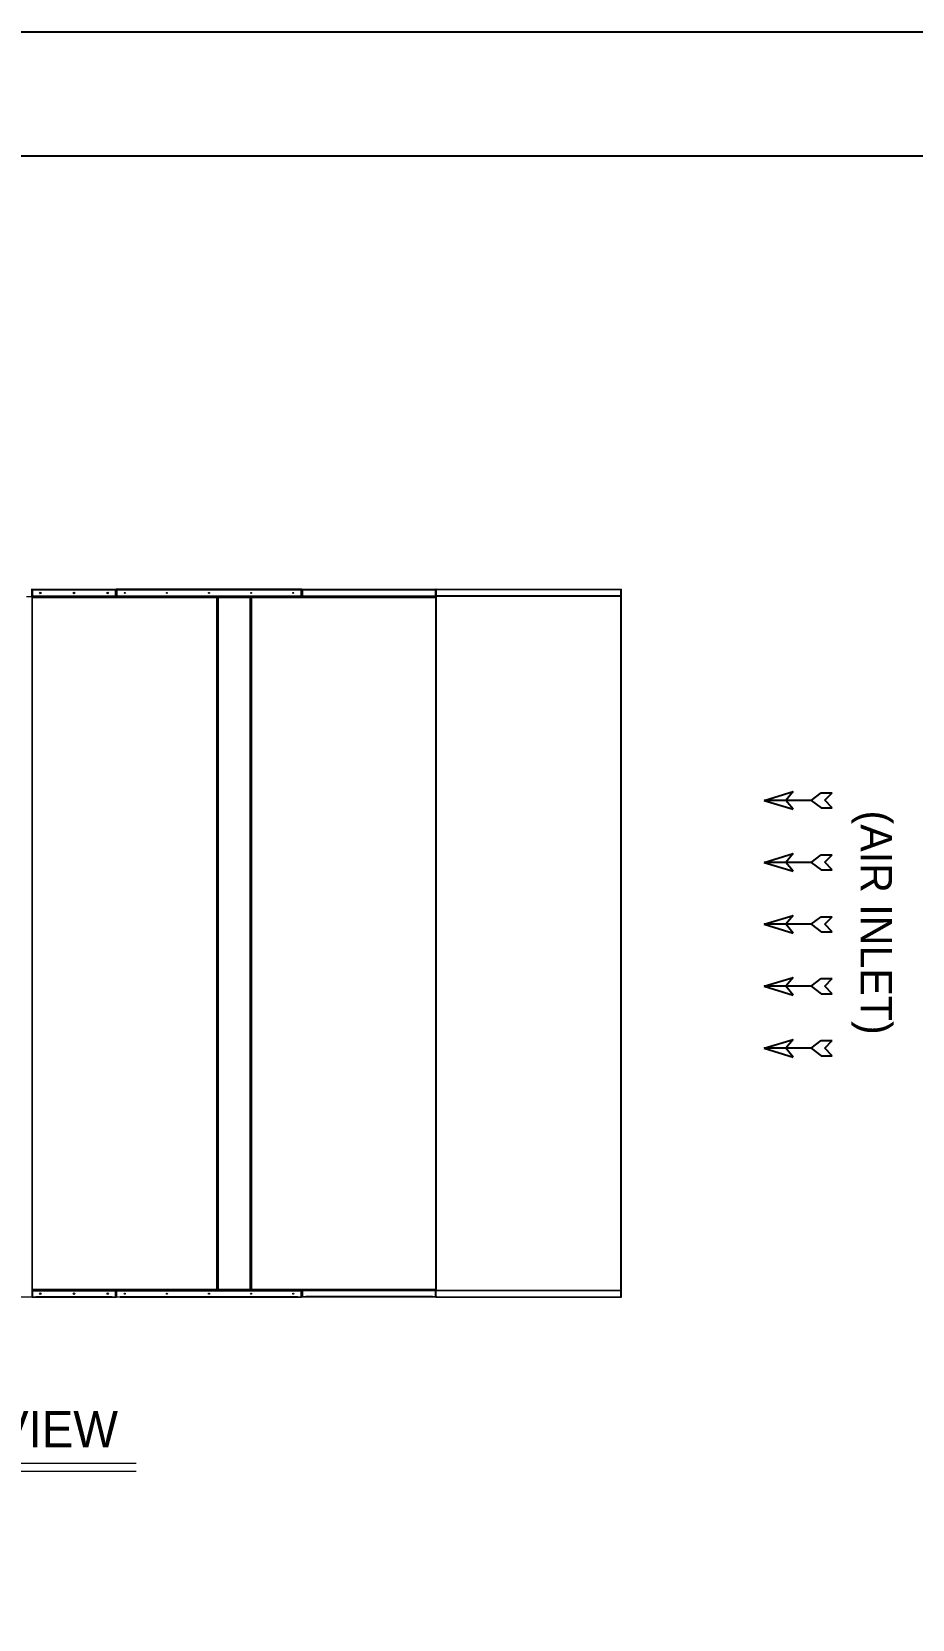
# Model space of a CAD drawing. Header units: millimetres. Extents: x -662849 to 32847, y -140377 to 24217.
# Drawn here: x 15745 to 20971, y 14802 to 24217 of the extents above; entities that cross this region are included whole.
import ezdxf
from ezdxf.enums import TextEntityAlignment as Align

# ---------------------------------------------------------------- set-up
doc = ezdxf.new("R2010")
doc.units = ezdxf.units.MM
for name, color, linetype in [('냉각탑_box', 1, 'Continuous'), ('냉각탑_dim', 1, 'Continuous'), ('냉각탑_form', 1, 'Continuous'), ('냉각탑_text', 3, 'Continuous')]:
    doc.layers.add(name, color=color, linetype=linetype)
doc.styles.add('돋움', font='Dotum.ttf')

# ---------------------------------------------------------------- blocks, each defined once
blk = doc.blocks.new('화살표 IN OUT')
at = {"layer": '냉각탑_dim'}
for p, q in [((-322.7, 43), (-383.9, 43)), ((-343.1, 0.5), (-383.9, 43)), ((-383.9, -43), (-343.1, 0.5)), ((-266.4, 0), (-322.7, 43)), ((-266.4, 0), (-322.7, -43)), ((-266.4, 0), (0, 0)), ((-163.5, 50), (-121.5, 0)), ((0, 0), (-163.5, 50)), ((-163.5, -50), (-121.5, 0)), ((0, 0), (-163.5, -50)), ((-322.7, -43), (-383.9, -43))]:
    blk.add_line(p, q, dxfattribs=at)
blk = doc.blocks.new('4')
at = {"lineweight": 20}
for p, q in [((15742.1, 20911.5), (18144.3, 20911.5)), ((18142.8, 20911.5), (18144.3, 16711.5)), ((18145.4, 20911.5), (19245.4, 20911.5)), ((18145.4, 20910.3), (18145.4, 20911.5)), ((18145.4, 20908.5), (19242.4, 20908.5)), ((19242.4, 16711.5), (19242.4, 20911.5)), ((19245.4, 16711.5), (19245.4, 20911.5)), ((19245.4, 20911.5), (19245.4, 20911.5)), ((18145.4, 20872.5), (19242.4, 20872.5)), ((18145.4, 20869.5), (19242.4, 20869.5)), ((18144.3, 16711.5), (12745.6, 16711.5)), ((18145.4, 16753.5), (19242.4, 16753.5)), ((18145.4, 16750.5), (19242.4, 16750.5)), ((18145.4, 16714.5), (19242.4, 16714.5)), ((18145.4, 16712.7), (18145.4, 16711.5)), ((18145.4, 16711.5), (19245.4, 16711.5))]:
    blk.add_line(p, q, dxfattribs=at)
at = {"color": 7, "lineweight": 20, "ltscale": 0.015833}
for p, q in [((15745.4, 20872.3), (15745.4, 20910.3)), ((15745.4, 16750.7), (15745.4, 16712.7))]:
    blk.add_line(p, q, dxfattribs=at)
at = {"color": 7, "lineweight": 20, "ltscale": 0.001083}
for p, q in [((15747.4, 20910.3), (15750, 20910.3)), ((18145.4, 20910.3), (18142.8, 20910.3)), ((18145.4, 16712.7), (12745.6, 16712.7))]:
    blk.add_line(p, q, dxfattribs=at)
at = {"color": 7, "lineweight": 20, "ltscale": 0.00172}
blk.add_line((15747.4, 20906.1), (15747.4, 20910.3), dxfattribs=at)
at = {"color": 7, "lineweight": 20, "ltscale": 0.014667}
for p, q in [((15747.4, 20906.1), (15747.4, 20870.9)), ((15749.4, 20870.9), (15749.4, 20906.1)), ((16243.4, 20870.9), (16243.4, 20906.1)), ((16245.4, 20906.1), (16245.4, 20870.9)), ((16247.4, 20906.1), (16247.4, 20870.9)), ((16249.4, 20870.9), (16249.4, 20906.1)), ((17345.4, 20870.9), (17345.4, 20906.1)), ((17347.4, 20906.1), (17347.4, 20870.9)), ((17349.4, 20906.1), (17349.4, 20870.9)), ((17351.4, 20870.9), (17351.4, 20906.1)), ((18143.4, 20870.9), (18143.4, 20906.1)), ((18145.4, 20906.1), (18145.4, 20870.9)), ((15747.4, 16714.9), (15747.4, 16750.1)), ((15749.4, 16750.1), (15749.4, 16714.9)), ((16243.4, 16750.1), (16243.4, 16714.9)), ((16245.4, 16714.9), (16245.4, 16750.1)), ((16247.4, 16714.9), (16247.4, 16750.1)), ((16249.4, 16750.1), (16249.4, 16714.9)), ((17345.4, 16750.1), (17345.4, 16714.9)), ((17347.4, 16714.9), (17347.4, 16750.1)), ((17349.4, 16716.9), (17349.4, 16752.1)), ((17351.4, 16752.1), (17351.4, 16716.9)), ((18143.4, 16752.1), (18143.4, 16716.9)), ((18145.4, 16716.9), (18145.4, 16752.1))]:
    blk.add_line(p, q, dxfattribs=at)
at = {"color": 7, "lineweight": 20, "ltscale": 0.000873136}
blk.add_line((15750, 20909.4), (15750, 20911.5), dxfattribs=at)
at = {"color": 7, "lineweight": 20, "ltscale": 0.015146}
blk.add_line((15750, 20907.2), (15750, 20870.9), dxfattribs=at)
at = {"color": 7, "lineweight": 20, "ltscale": 0.01525}
for p, q in [((15750.3, 20907.5), (15750.3, 20870.9)), ((16242.5, 20870.9), (16242.5, 20907.5)), ((16250.3, 20907.5), (16250.3, 20870.9)), ((17344.5, 20870.9), (17344.5, 20907.5)), ((17352.3, 20907.5), (17352.3, 20870.9)), ((18142.5, 20870.9), (18142.5, 20907.5)), ((15750.3, 16713.5), (15750.3, 16750.1)), ((16242.5, 16750.1), (16242.5, 16713.5)), ((16250.3, 16713.5), (16250.3, 16750.1)), ((17344.5, 16750.1), (17344.5, 16713.5)), ((17352.3, 16715.5), (17352.3, 16752.1)), ((18142.5, 16752.1), (18142.5, 16715.5))]:
    blk.add_line(p, q, dxfattribs=at)
at = {"color": 7, "lineweight": 20, "ltscale": 0.007958}
for p, q in [((15750.3, 20907.5), (15769.4, 20907.5)), ((16223.4, 20907.5), (16242.5, 20907.5)), ((16250.3, 20907.5), (16269.4, 20907.5)), ((17325.4, 20907.5), (17344.5, 20907.5)), ((17352.3, 20907.5), (17371.4, 20907.5)), ((18123.4, 20907.5), (18142.5, 20907.5)), ((15750.3, 16713.5), (15769.4, 16713.5)), ((16223.4, 16713.5), (16242.5, 16713.5)), ((16250.3, 16713.5), (16269.4, 16713.5)), ((17325.4, 16713.5), (17344.5, 16713.5)), ((17352.3, 16715.5), (17371.4, 16715.5)), ((18123.4, 16715.5), (18142.5, 16715.5))]:
    blk.add_line(p, q, dxfattribs=at)
at = {"color": 7, "lineweight": 20, "ltscale": 0.006917}
for p, q in [((15750.8, 20909.5), (15767.4, 20909.5)), ((15750.8, 20907.5), (15767.4, 20907.5)), ((16225.4, 20909.5), (16242, 20909.5)), ((16225.4, 20907.5), (16242, 20907.5)), ((16267.4, 20909.5), (16250.8, 20909.5)), ((16267.4, 20907.5), (16250.8, 20907.5)), ((17327.4, 20909.5), (17344, 20909.5)), ((17327.4, 20907.5), (17344, 20907.5)), ((17352.8, 20909.5), (17369.4, 20909.5)), ((17352.8, 20907.5), (17369.4, 20907.5)), ((18125.4, 20909.5), (18142, 20909.5)), ((18125.4, 20907.5), (18142, 20907.5)), ((15750.8, 16711.5), (15767.4, 16711.5)), ((16225.4, 16711.5), (16242, 16711.5)), ((16267.4, 16711.5), (16250.8, 16711.5)), ((17327.4, 16711.5), (17344, 16711.5)), ((17352.8, 16713.5), (17369.4, 16713.5)), ((18125.4, 16713.5), (18142, 16713.5))]:
    blk.add_line(p, q, dxfattribs=at)
at = {"color": 7, "lineweight": 20, "ltscale": 0.000833333}
for p, q in [((15767.4, 20909.5), (15767.4, 20907.5)), ((16223.4, 20909.5), (16223.4, 20907.5)), ((16223.4, 20909.5), (16223.4, 20907.5)), ((16225.4, 20909.5), (16225.4, 20907.5)), ((16267.4, 20909.5), (16267.4, 20907.5)), ((17325.4, 20909.5), (17325.4, 20907.5)), ((17325.4, 20909.5), (17325.4, 20907.5)), ((17327.4, 20909.5), (17327.4, 20907.5)), ((17369.4, 20909.5), (17369.4, 20907.5)), ((18123.4, 20909.5), (18123.4, 20907.5)), ((18123.4, 20909.5), (18123.4, 20907.5)), ((18125.4, 20909.5), (18125.4, 20907.5)), ((16061.3, 20867.5), (16061.3, 20865.5)), ((16117.3, 20865.5), (16117.3, 20867.5)), ((16711.2, 20867.5), (16711.2, 20865.5)), ((16714.5, 20865.5), (16714.5, 20867.5)), ((17042.8, 20865.8), (17042.8, 20863.8)), ((18087.7, 20867.5), (18087.7, 20865.5)), ((16847.4, 20621.5), (16849.4, 20621.5)), ((17043.4, 20621.5), (17045.4, 20621.5)), ((16847.4, 20594.9), (16849.4, 20594.9)), ((16847.4, 20593.5), (16849.4, 20593.5)), ((16849.4, 20593.5), (16847.4, 20593.5)), ((16849.4, 20591.5), (16847.4, 20591.5)), ((16849.4, 20590.1), (16847.4, 20590.1)), ((17043.4, 20594.9), (17045.4, 20594.9)), ((17045.4, 20593.5), (17043.4, 20593.5)), ((17045.4, 20591.5), (17043.4, 20591.5)), ((17045.4, 20590.4), (17043.4, 20590.4)), ((17045.4, 20587.6), (17043.4, 20587.6)), ((17043.4, 20585.6), (17045.4, 20585.6)), ((17043.4, 20584), (17045.4, 20584)), ((17045.4, 20582.8), (17043.4, 20582.8)), ((16847.4, 19826.9), (16849.4, 19826.9)), ((16849.4, 19825.5), (16847.4, 19825.5)), ((16849.4, 19823.5), (16847.4, 19823.5)), ((16847.4, 19821.5), (16849.4, 19821.5)), ((16847.4, 19819.5), (16849.4, 19819.5)), ((16849.4, 19818.1), (16847.4, 19818.1)), ((16849.4, 19791.5), (16847.4, 19791.5)), ((17043.4, 19838.8), (17045.4, 19838.8)), ((17043.4, 19821.5), (17045.4, 19821.5)), ((17043.4, 19819.5), (17045.4, 19819.5)), ((17045.4, 19818.1), (17043.4, 19818.1)), ((17045.4, 19791.5), (17043.4, 19791.5)), ((16847.4, 19608.5), (16849.4, 19608.5)), ((17043.4, 19608.5), (17045.4, 19608.5)), ((16849.4, 19571.9), (16847.4, 19571.9)), ((16849.4, 19570.5), (16847.4, 19570.5)), ((16849.4, 19527.5), (16847.4, 19527.5)), ((16849.4, 19525.9), (16847.4, 19525.9)), ((16849.4, 19523.9), (16847.4, 19523.9)), ((16849.4, 19520.5), (16847.4, 19520.5)), ((16847.4, 19519.1), (16849.4, 19519.1)), ((17045.4, 19571.9), (17043.4, 19571.9)), ((17045.4, 19570.5), (17043.4, 19570.5)), ((17045.4, 19567.5), (17043.4, 19567.5)), ((17045.4, 19565.5), (17043.4, 19565.5)), ((17045.4, 19564.6), (17043.4, 19564.6)), ((17043.4, 19530.4), (17045.4, 19530.4)), ((17045.4, 19529.5), (17043.4, 19529.5)), ((17045.4, 19527.5), (17043.4, 19527.5)), ((17045.4, 19527.5), (17043.4, 19527.5)), ((17045.4, 19525.9), (17043.4, 19525.9)), ((17045.4, 19523.9), (17043.4, 19523.9)), ((17045.4, 19520.5), (17043.4, 19520.5)), ((17043.4, 19519.1), (17045.4, 19519.1)), ((16849.4, 19482.5), (16847.4, 19482.5)), ((17045.4, 19482.5), (17043.4, 19482.5)), ((16847.4, 19149.5), (16849.4, 19149.5)), ((16847.4, 19122.9), (16849.4, 19122.9)), ((16847.4, 19121.5), (16849.4, 19121.5)), ((16849.4, 19121.5), (16847.4, 19121.5)), ((16849.4, 19119.5), (16847.4, 19119.5)), ((16849.4, 19118.1), (16847.4, 19118.1)), ((17043.4, 19149.5), (17045.4, 19149.5)), ((17043.4, 19122.9), (17045.4, 19122.9)), ((17045.4, 19121.5), (17043.4, 19121.5)), ((17045.4, 19119.6), (17043.4, 19119.6)), ((17045.4, 19119.5), (17043.4, 19119.5)), ((17043.4, 19117.6), (17045.4, 19117.6)), ((17043.4, 19116), (17045.4, 19116)), ((17045.4, 19114.8), (17043.4, 19114.8)), ((16847.4, 18504.9), (16849.4, 18504.9)), ((16849.4, 18503.5), (16847.4, 18503.5)), ((16849.4, 18501.5), (16847.4, 18501.5)), ((16847.4, 18499.5), (16849.4, 18499.5)), ((16847.4, 18497.5), (16849.4, 18497.5)), ((16849.4, 18496.1), (16847.4, 18496.1)), ((16849.4, 18469.5), (16847.4, 18469.5)), ((17043.4, 18520.8), (17045.4, 18520.8)), ((17045.4, 18500.8), (17043.4, 18500.8)), ((17043.4, 18499.5), (17045.4, 18499.5)), ((17043.4, 18497.5), (17045.4, 18497.5)), ((17045.4, 18496.1), (17043.4, 18496.1)), ((17045.4, 18469.5), (17043.4, 18469.5)), ((16847.4, 18136.5), (16849.4, 18136.5)), ((16849.4, 18099.9), (16847.4, 18099.9)), ((16849.4, 18098.5), (16847.4, 18098.5)), ((17043.4, 18136.5), (17045.4, 18136.5)), ((17045.4, 18099.9), (17043.4, 18099.9)), ((17045.4, 18098.5), (17043.4, 18098.5)), ((17045.4, 18095.5), (17043.4, 18095.5)), ((17045.4, 18093.5), (17043.4, 18093.5)), ((17045.4, 18092.6), (17043.4, 18092.6)), ((16849.4, 18055.5), (16847.4, 18055.5)), ((16849.4, 18053.9), (16847.4, 18053.9)), ((16849.4, 18051.9), (16847.4, 18051.9)), ((16849.4, 18048.5), (16847.4, 18048.5)), ((16847.4, 18047.1), (16849.4, 18047.1)), ((16849.4, 18010.5), (16847.4, 18010.5)), ((17043.4, 18058.4), (17045.4, 18058.4)), ((17045.4, 18057.5), (17043.4, 18057.5)), ((17045.4, 18055.5), (17043.4, 18055.5)), ((17045.4, 18055.5), (17043.4, 18055.5)), ((17045.4, 18053.9), (17043.4, 18053.9)), ((17045.4, 18051.9), (17043.4, 18051.9)), ((17045.4, 18048.5), (17043.4, 18048.5)), ((17043.4, 18047.1), (17045.4, 18047.1)), ((17045.4, 18010.5), (17043.4, 18010.5)), ((16847.4, 17827.5), (16849.4, 17827.5)), ((16847.4, 17800.9), (16849.4, 17800.9)), ((16847.4, 17799.5), (16849.4, 17799.5)), ((16849.4, 17799.5), (16847.4, 17799.5)), ((16849.4, 17797.5), (16847.4, 17797.5)), ((16849.4, 17796.1), (16847.4, 17796.1)), ((17043.4, 17827.5), (17045.4, 17827.5)), ((17043.4, 17800.9), (17045.4, 17800.9)), ((17045.4, 17800.6), (17043.4, 17800.6)), ((17045.4, 17799.5), (17043.4, 17799.5)), ((17045.4, 17797.5), (17043.4, 17797.5)), ((17043.4, 17797), (17045.4, 17797)), ((17045.4, 17795.8), (17043.4, 17795.8)), ((17043.4, 17051.8), (17045.4, 17051.8)), ((16847.4, 17032.9), (16849.4, 17032.9)), ((16849.4, 17031.5), (16847.4, 17031.5)), ((16849.4, 17029.5), (16847.4, 17029.5)), ((16847.4, 17027.5), (16849.4, 17027.5)), ((16847.4, 17025.5), (16849.4, 17025.5)), ((16849.4, 17024.1), (16847.4, 17024.1)), ((16849.4, 16997.5), (16847.4, 16997.5)), ((17045.4, 17031.8), (17043.4, 17031.8)), ((17043.4, 17027.5), (17045.4, 17027.5)), ((17043.4, 17025.5), (17045.4, 17025.5)), ((17045.4, 17024.1), (17043.4, 17024.1)), ((17045.4, 16997.5), (17043.4, 16997.5)), ((15767.4, 16711.5), (15767.4, 16713.5)), ((16223.4, 16711.5), (16223.4, 16713.5)), ((16223.4, 16711.5), (16223.4, 16713.5)), ((16225.4, 16711.5), (16225.4, 16713.5)), ((16267.4, 16711.5), (16267.4, 16713.5)), ((16849.4, 16758.9), (16847.4, 16758.9)), ((16849.4, 16755.5), (16847.4, 16755.5)), ((17043.4, 16758.5), (17045.4, 16758.5)), ((17325.4, 16711.5), (17325.4, 16713.5)), ((17325.4, 16711.5), (17325.4, 16713.5)), ((17327.4, 16711.5), (17327.4, 16713.5)), ((17369.4, 16713.5), (17369.4, 16715.5)), ((18123.4, 16713.5), (18123.4, 16715.5)), ((18123.4, 16713.5), (18123.4, 16715.5)), ((18125.4, 16713.5), (18125.4, 16715.5))]:
    blk.add_line(p, q, dxfattribs=at)
at = {"color": 7, "lineweight": 20, "ltscale": 0.000834351}
blk.add_line((15767.4, 20908.3), (15769.4, 20908.3), dxfattribs=at)
at = {"color": 7, "lineweight": 20, "ltscale": 0.000834357}
blk.add_line((15767.4, 20907.5), (15769.4, 20907.5), dxfattribs=at)
at = {"color": 7, "lineweight": 20, "ltscale": 0.189167}
for p, q in [((15769.4, 20909.5), (16223.4, 20909.5)), ((15769.4, 20909.5), (16223.4, 20909.5)), ((15769.4, 20906.1), (16223.4, 20906.1)), ((15769.4, 16714.9), (16223.4, 16714.9)), ((15769.4, 16711.5), (16223.4, 16711.5))]:
    blk.add_line(p, q, dxfattribs=at)
at = {"color": 7, "lineweight": 20, "ltscale": 0.001417}
for p, q in [((15769.4, 20909.5), (15769.4, 20906.1)), ((16269.4, 20909.5), (16269.4, 20906.1)), ((17371.4, 20909.5), (17371.4, 20906.1)), ((15769.4, 16711.5), (15769.4, 16714.9)), ((16269.4, 16711.5), (16269.4, 16714.9)), ((17371.4, 16713.5), (17371.4, 16716.9))]:
    blk.add_line(p, q, dxfattribs=at)
at = {"color": 7, "lineweight": 20, "ltscale": 0.000583333}
for p, q in [((15769.4, 20907.5), (15769.4, 20906.1)), ((16223.4, 20906.1), (16223.4, 20907.5)), ((16269.4, 20907.5), (16269.4, 20906.1)), ((17325.4, 20906.1), (17325.4, 20907.5)), ((17371.4, 20907.5), (17371.4, 20906.1)), ((18123.4, 20906.1), (18123.4, 20907.5)), ((15769.4, 16713.5), (15769.4, 16714.9)), ((16223.4, 16714.9), (16223.4, 16713.5)), ((16269.4, 16713.5), (16269.4, 16714.9)), ((17325.4, 16714.9), (17325.4, 16713.5)), ((17371.4, 16715.5), (17371.4, 16716.9)), ((18123.4, 16716.9), (18123.4, 16715.5))]:
    blk.add_line(p, q, dxfattribs=at)
at = {"color": 7, "lineweight": 20, "ltscale": 0.000832315}
blk.add_line((16223.4, 20908.3), (16225.4, 20908.3), dxfattribs=at)
at = {"color": 7, "lineweight": 20, "ltscale": 0.00083231}
blk.add_line((16223.4, 20907.5), (16225.4, 20907.5), dxfattribs=at)
at = {"color": 7, "lineweight": 20, "ltscale": 0.015212}
for p, q in [((16242.5, 20907.4), (16242.5, 20870.9)), ((17344.5, 20907.4), (17344.5, 20870.9)), ((18142.5, 20907.4), (18142.5, 20870.9)), ((16242.5, 16713.6), (16242.5, 16750.1)), ((17344.5, 16713.6), (17344.5, 16750.1)), ((18142.5, 16715.6), (18142.5, 16752.1))]:
    blk.add_line(p, q, dxfattribs=at)
at = {"color": 7, "lineweight": 20, "ltscale": 0.001506}
blk.add_line((16244.6, 20908.3), (16248.2, 20908.3), dxfattribs=at)
at = {"color": 7, "lineweight": 20, "ltscale": 0.459167}
blk.add_line((17348.4, 20911.5), (16246.4, 20911.5), dxfattribs=at)
at = {"color": 7, "lineweight": 20, "ltscale": 0.000374999}
for p, q in [((16250.3, 20904.1), (16249.4, 20904.1)), ((16250.3, 16716.9), (16249.4, 16716.9))]:
    blk.add_line(p, q, dxfattribs=at)
at = {"color": 7, "lineweight": 20, "ltscale": 0.000833847}
blk.add_line((16267.4, 20908.3), (16269.4, 20908.3), dxfattribs=at)
at = {"color": 7, "lineweight": 20, "ltscale": 0.000833853}
blk.add_line((16267.4, 20907.5), (16269.4, 20907.5), dxfattribs=at)
at = {"color": 7, "lineweight": 20, "ltscale": 0.037104}
blk.add_line((16358.4, 20909.5), (16269.4, 20909.5), dxfattribs=at)
at = {"color": 7, "lineweight": 20, "ltscale": 0.44}
for p, q in [((16269.4, 20909.5), (17325.4, 20909.5)), ((16269.4, 20906.1), (17325.4, 20906.1)), ((16269.4, 16714.9), (17325.4, 16714.9)), ((16269.4, 16711.5), (17325.4, 16711.5))]:
    blk.add_line(p, q, dxfattribs=at)
at = {"color": 7, "lineweight": 20, "ltscale": 0.004146}
blk.add_line((16358.4, 20909.5), (16368.4, 20909.5), dxfattribs=at)
at = {"color": 7, "lineweight": 20, "ltscale": 0.004167}
blk.add_line((16368.4, 20909.5), (16378.4, 20909.5), dxfattribs=at)
at = {"color": 7, "lineweight": 20, "ltscale": 0.394604}
blk.add_line((17325.4, 20909.5), (16378.3, 20909.5), dxfattribs=at)
at = {"color": 7, "lineweight": 20, "ltscale": 0.000832819}
blk.add_line((17325.4, 20908.3), (17327.4, 20908.3), dxfattribs=at)
at = {"color": 7, "lineweight": 20, "ltscale": 0.000832814}
blk.add_line((17325.4, 20907.5), (17327.4, 20907.5), dxfattribs=at)
at = {"color": 7, "lineweight": 20, "ltscale": 0.000375001}
for p, q in [((17345.4, 20904.1), (17344.5, 20904.1)), ((17345.4, 16716.9), (17344.5, 16716.9))]:
    blk.add_line(p, q, dxfattribs=at)
at = {"color": 7, "lineweight": 20, "ltscale": 0.001508}
blk.add_line((17346.6, 20908.3), (17350.2, 20908.3), dxfattribs=at)
at = {"color": 7, "lineweight": 20, "ltscale": 0.000833959}
blk.add_line((17369.4, 20908.3), (17371.4, 20908.3), dxfattribs=at)
at = {"color": 7, "lineweight": 20, "ltscale": 0.000833964}
blk.add_line((17369.4, 20907.5), (17371.4, 20907.5), dxfattribs=at)
at = {"color": 7, "lineweight": 20, "ltscale": 0.313333}
for p, q in [((17371.4, 20909.5), (18123.4, 20909.5)), ((17371.4, 20906.1), (18123.4, 20906.1)), ((17371.4, 16716.9), (18123.4, 16716.9)), ((17371.4, 16713.5), (18123.4, 16713.5))]:
    blk.add_line(p, q, dxfattribs=at)
at = {"color": 7, "lineweight": 20, "ltscale": 0.000832693}
blk.add_line((18123.4, 20908.3), (18125.4, 20908.3), dxfattribs=at)
at = {"color": 7, "lineweight": 20, "ltscale": 0.000832687}
blk.add_line((18123.4, 20907.5), (18125.4, 20907.5), dxfattribs=at)
at = {"color": 7, "lineweight": 20, "ltscale": 0.000872667}
blk.add_line((18142.8, 20909.4), (18142.8, 20911.5), dxfattribs=at)
at = {"color": 7, "lineweight": 20, "ltscale": 0.015148}
blk.add_line((18142.8, 20907.2), (18142.8, 20870.9), dxfattribs=at)
at = {"color": 7, "lineweight": 20, "ltscale": 0.001669}
blk.add_line((18145.4, 20910.3), (18145.4, 20906.3), dxfattribs=at)
at = {"color": 7, "lineweight": 20, "ltscale": 0.015372}
blk.add_line((15713.8, 20867.5), (15750.7, 20867.5), dxfattribs=at)
at = {"color": 7, "lineweight": 20, "ltscale": 0.001387}
blk.add_line((15747.4, 20867.5), (15747.4, 20870.8), dxfattribs=at)
at = {"color": 7, "lineweight": 20, "ltscale": 0.000562932}
for p, q in [((15748.7, 20863.8), (15747.4, 20863.8)), ((16846, 20863.8), (16847.4, 20863.8)), ((16850.7, 20863.8), (16849.4, 20863.8)), ((17041.5, 20865.8), (17042.8, 20865.8)), ((17042, 20863.8), (17043.4, 20863.8)), ((17046.7, 20863.8), (17045.4, 20863.8)), ((18144, 20863.8), (18145.4, 20863.8)), ((15748.7, 16755.2), (15747.4, 16755.2)), ((16846, 16755.2), (16847.4, 16755.2)), ((16850.7, 16755.2), (16849.4, 16755.2)), ((17042, 16755.2), (17043.4, 16755.2)), ((17046.7, 16755.2), (17045.4, 16755.2)), ((18144, 16755.2), (18145.4, 16755.2))]:
    blk.add_line(p, q, dxfattribs=at)
at = {"color": 7, "lineweight": 20}
for p, q in [((15747.4, 16755.2), (15747.4, 20863.8)), ((15750.8, 16756.9), (15750.8, 20862.1)), ((16844, 16756.9), (16844, 20862.1)), ((16847.4, 16755.2), (16847.4, 20863.8)), ((16849.4, 20863.8), (16849.4, 16755.2)), ((16852.8, 20862.1), (16852.8, 16756.9)), ((17040, 20862.1), (17040, 16756.9)), ((17043.4, 20863.8), (17043.4, 16755.2)), ((17045.4, 20863.8), (17045.4, 16755.2)), ((17048.8, 20862.1), (17048.8, 16756.9)), ((18142, 20862.1), (18142, 16756.9)), ((18145.4, 20863.8), (18145.4, 16755.2))]:
    blk.add_line(p, q, dxfattribs=at)
at = {"color": 7, "lineweight": 20, "ltscale": 0.000448698}
for p, q in [((15748.7, 20868.2), (15749.4, 20869)), ((16244, 20868.2), (16243.4, 20869)), ((16248.7, 20868.2), (16249.4, 20869)), ((17346, 20868.2), (17345.4, 20869)), ((17350.7, 20868.2), (17351.4, 20869)), ((18144, 20868.2), (18143.4, 20869)), ((15748.7, 16752.8), (15749.4, 16751.9)), ((16244, 16752.8), (16243.4, 16751.9)), ((16248.7, 16752.8), (16249.4, 16751.9)), ((17346, 16752.8), (17345.4, 16751.9))]:
    blk.add_line(p, q, dxfattribs=at)
at = {"color": 7, "lineweight": 20, "ltscale": 0.000502197}
for p, q in [((15748.7, 20863.8), (15749.9, 20863.8)), ((16846, 20863.8), (16844.8, 20863.8)), ((16850.7, 20863.8), (16851.9, 20863.8)), ((17041.5, 20865.8), (17040.2, 20865.8)), ((17042, 20863.8), (17040.8, 20863.8)), ((17046.7, 20863.8), (17047.9, 20863.8)), ((18144, 20863.8), (18142.8, 20863.8)), ((15748.7, 16755.2), (15749.9, 16755.2)), ((16846, 16755.2), (16844.8, 16755.2)), ((16850.7, 16755.2), (16851.9, 16755.2)), ((17042, 16755.2), (17040.8, 16755.2))]:
    blk.add_line(p, q, dxfattribs=at)
at = {"color": 7, "lineweight": 20, "ltscale": 0.000375}
for p, q in [((15750.3, 20870.9), (15749.4, 20870.9)), ((15750.3, 20870.9), (15749.4, 20870.9)), ((15750.3, 20865.5), (15749.4, 20865.5)), ((16242.5, 20870.9), (16243.4, 20870.9)), ((16242.5, 20870.9), (16243.4, 20870.9)), ((16250.3, 20870.9), (16249.4, 20870.9)), ((16250.3, 20870.9), (16249.4, 20870.9)), ((16844.5, 20865.5), (16845.4, 20865.5)), ((16852.3, 20865.5), (16851.4, 20865.5)), ((17040.5, 20865.5), (17041.4, 20865.5)), ((17048.3, 20865.5), (17047.4, 20865.5)), ((17344.5, 20870.9), (17345.4, 20870.9)), ((17344.5, 20870.9), (17345.4, 20870.9)), ((17352.3, 20870.9), (17351.4, 20870.9)), ((17352.3, 20870.9), (17351.4, 20870.9)), ((18142.5, 20870.9), (18143.4, 20870.9)), ((18142.5, 20870.9), (18143.4, 20870.9)), ((18142.5, 20865.5), (18143.4, 20865.5)), ((16848.7, 19564.6), (16848.7, 19565.5)), ((16848.7, 19530.4), (16848.7, 19529.5)), ((16848.7, 18092.6), (16848.7, 18093.5)), ((16848.7, 18058.4), (16848.7, 18057.5)), ((15750.3, 16753.5), (15749.4, 16753.5)), ((15750.3, 16750.1), (15749.4, 16750.1)), ((16242.5, 16750.1), (16243.4, 16750.1)), ((16250.3, 16750.1), (16249.4, 16750.1)), ((16844.5, 16753.5), (16845.4, 16753.5)), ((16852.3, 16753.5), (16851.4, 16753.5)), ((17040.5, 16753.5), (17041.4, 16753.5)), ((17048.3, 16753.5), (17047.4, 16753.5)), ((17344.5, 16750.1), (17345.4, 16750.1)), ((17352.3, 16752.1), (17351.4, 16752.1)), ((18142.5, 16752.1), (18143.4, 16752.1))]:
    blk.add_line(p, q, dxfattribs=at)
at = {"color": 7, "lineweight": 20, "ltscale": 0.001002}
for p, q in [((15749.4, 20868.5), (15749.4, 20870.9)), ((16243.4, 20868.5), (16243.4, 20870.9)), ((16249.4, 20868.5), (16249.4, 20870.9)), ((17345.4, 20868.5), (17345.4, 20870.9)), ((17351.4, 20868.5), (17351.4, 20870.9)), ((18143.4, 20868.5), (18143.4, 20870.9)), ((15749.4, 16752.5), (15749.4, 16750.1)), ((16243.4, 16752.5), (16243.4, 16750.1)), ((16249.4, 16752.5), (16249.4, 16750.1)), ((17345.4, 16752.5), (17345.4, 16750.1)), ((17351.4, 16754.5), (17351.4, 16752.1)), ((18143.4, 16754.5), (18143.4, 16752.1))]:
    blk.add_line(p, q, dxfattribs=at)
at = {"color": 7, "lineweight": 20, "ltscale": 0.000414929}
for p, q in [((15749.4, 20864.5), (15749.4, 20865.5)), ((16845.4, 20864.5), (16845.4, 20865.5)), ((16851.4, 20864.5), (16851.4, 20865.5)), ((17040.8, 20866.5), (17040.8, 20867.5)), ((17041.4, 20864.5), (17041.4, 20865.5)), ((17047.4, 20864.5), (17047.4, 20865.5)), ((18143.4, 20864.5), (18143.4, 20865.5)), ((15749.4, 16754.5), (15749.4, 16753.5)), ((16845.4, 16754.5), (16845.4, 16753.5)), ((16851.4, 16754.5), (16851.4, 16753.5)), ((17041.4, 16754.5), (17041.4, 16753.5)), ((17047.4, 16754.5), (17047.4, 16753.5))]:
    blk.add_line(p, q, dxfattribs=at)
at = {"color": 7, "lineweight": 20, "ltscale": 0.000293404}
for p, q in [((15749.4, 20864.5), (15749.4, 20863.8)), ((16845.4, 20864.5), (16845.4, 20863.8)), ((16851.4, 20864.5), (16851.4, 20863.8)), ((17040.8, 20866.5), (17040.8, 20865.8)), ((17041.4, 20864.5), (17041.4, 20863.8)), ((17047.4, 20864.5), (17047.4, 20863.8)), ((18143.4, 20864.5), (18143.4, 20863.8)), ((15749.4, 16754.5), (15749.4, 16755.2)), ((16845.4, 16754.5), (16845.4, 16755.2)), ((16851.4, 16754.5), (16851.4, 16755.2)), ((17041.4, 16754.5), (17041.4, 16755.2)), ((17047.4, 16754.5), (17047.4, 16755.2)), ((18143.4, 16754.5), (18143.4, 16755.2))]:
    blk.add_line(p, q, dxfattribs=at)
at = {"color": 7, "lineweight": 20, "ltscale": 4.00539e-05}
blk.add_line((15750, 20867.6), (15750, 20867.5), dxfattribs=at)
at = {"color": 7, "lineweight": 20, "ltscale": 0.205083}
for p, q in [((15750.3, 20870.9), (16242.5, 20870.9)), ((15750.3, 16750.1), (16242.5, 16750.1))]:
    blk.add_line(p, q, dxfattribs=at)
at = {"color": 7, "lineweight": 20, "ltscale": 0.455917}
for p, q in [((15750.3, 20865.5), (16844.5, 20865.5)), ((16250.3, 20870.9), (17344.5, 20870.9)), ((17048.3, 20865.5), (18142.5, 20865.5)), ((16844.5, 16753.5), (15750.3, 16753.5)), ((16250.3, 16750.1), (17344.5, 16750.1))]:
    blk.add_line(p, q, dxfattribs=at)
at = {"color": 7, "lineweight": 20, "ltscale": 0.204667}
for p, q in [((15750.8, 20867.5), (16242, 20867.5)), ((15750.8, 16753.5), (16242, 16753.5))]:
    blk.add_line(p, q, dxfattribs=at)
at = {"color": 7, "lineweight": 20, "ltscale": 0.4555}
for p, q in [((15750.8, 20862.1), (16844, 20862.1)), ((16250.8, 20867.5), (17344, 20867.5)), ((17048.8, 20862.1), (18142, 20862.1)), ((16844, 16756.9), (15750.8, 16756.9)), ((16250.8, 16753.5), (17344, 16753.5)), ((18142, 16756.9), (17048.8, 16756.9))]:
    blk.add_line(p, q, dxfattribs=at)
at = {"color": 7, "lineweight": 20, "ltscale": 0.000199275}
blk.add_line((16161.2, 20865.8), (16160.8, 20865.5), dxfattribs=at)
at = {"color": 7, "lineweight": 20, "ltscale": 0.000369598}
blk.add_line((16161, 20866.5), (16161.5, 20865.8), dxfattribs=at)
at = {"color": 7, "lineweight": 20, "ltscale": 0.001228}
blk.add_line((16161.2, 20865.8), (16164.1, 20865.8), dxfattribs=at)
at = {"color": 7, "lineweight": 20, "ltscale": 0.000708333}
blk.add_line((16162.8, 20867.5), (16162.8, 20865.8), dxfattribs=at)
at = {"color": 7, "lineweight": 20, "ltscale": 0.000125566}
blk.add_line((16164.1, 20865.8), (16164.1, 20865.5), dxfattribs=at)
at = {"color": 7, "lineweight": 20, "ltscale": 1.86596e-06}
blk.add_line((16164.7, 20865.8), (16164.6, 20865.8), dxfattribs=at)
at = {"color": 7, "lineweight": 20, "ltscale": 0.00022498}
blk.add_line((16164.7, 20865.8), (16165.2, 20865.8), dxfattribs=at)
at = {"color": 7, "lineweight": 20, "ltscale": 0.003628}
blk.add_line((16242, 20867.5), (16250.7, 20867.5), dxfattribs=at)
at = {"color": 7, "lineweight": 20, "ltscale": 0.000375519}
blk.add_line((16250.3, 20870.9), (16249.4, 20870.9), dxfattribs=at)
at = {"color": 7, "lineweight": 20, "ltscale": 0.0025}
blk.add_line((16845.4, 20864.1), (16851.4, 20864.1), dxfattribs=at)
at = {"color": 7, "lineweight": 20, "ltscale": 0.078417}
for p, q in [((16852.3, 20865.5), (17040.5, 20865.5)), ((17040.5, 16753.5), (16852.3, 16753.5))]:
    blk.add_line(p, q, dxfattribs=at)
at = {"color": 7, "lineweight": 20, "ltscale": 0.078}
for p, q in [((16852.8, 20862.1), (17040, 20862.1)), ((17040, 16756.9), (16852.8, 16756.9))]:
    blk.add_line(p, q, dxfattribs=at)
at = {"color": 7, "lineweight": 20, "ltscale": 0.014417}
for p, q in [((16981.8, 20861.9), (16947.2, 20861.9)), ((16947.2, 16757.1), (16981.8, 16757.1))]:
    blk.add_line(p, q, dxfattribs=at)
at = {"color": 7, "lineweight": 20, "ltscale": 0.001905}
blk.add_line((17047.4, 20864.5), (17042.8, 20864.5), dxfattribs=at)
at = {"color": 7, "lineweight": 20, "ltscale": 0.000374481}
blk.add_line((17345.4, 20870.9), (17344.5, 20870.9), dxfattribs=at)
at = {"color": 7, "lineweight": 20, "ltscale": 0.32925}
for p, q in [((17352.3, 20870.9), (18142.5, 20870.9)), ((17352.3, 16752.1), (18142.5, 16752.1))]:
    blk.add_line(p, q, dxfattribs=at)
at = {"color": 7, "lineweight": 20, "ltscale": 0.328833}
blk.add_line((17352.8, 20867.5), (18142, 20867.5), dxfattribs=at)
at = {"color": 7, "lineweight": 20, "ltscale": 0.000832956}
blk.add_line((17370.7, 20865.5), (17370.7, 20867.5), dxfattribs=at)
at = {"color": 7, "lineweight": 20, "ltscale": 0.000873628}
blk.add_line((18142.8, 20867.6), (18142.8, 20865.5), dxfattribs=at)
at = {"color": 7, "lineweight": 20, "ltscale": 0.000414952}
blk.add_line((18144.4, 20864.5), (18143.7, 20863.8), dxfattribs=at)
at = {"color": 7, "lineweight": 20, "ltscale": 0.002879}
blk.add_line((18145.4, 20870.7), (18145.4, 20863.8), dxfattribs=at)
at = {"color": 7, "lineweight": 20, "ltscale": 5.94511e-06}
blk.add_line((18145.4, 20862.1), (18145.4, 20862.1), dxfattribs=at)
at = {"color": 7, "lineweight": 20, "ltscale": 8.50581e-06}
blk.add_line((18145.4, 20862.1), (18145.4, 20862.1), dxfattribs=at)
at = {"color": 7, "lineweight": 20, "ltscale": 1.00793e-05}
for p, q in [((18145.4, 20862.1), (18145.4, 20862.1)), ((18145.4, 16756.8), (18145.4, 16756.9))]:
    blk.add_line(p, q, dxfattribs=at)
at = {"color": 7, "lineweight": 20, "ltscale": 0.000833717}
for p, q in [((17043.4, 20705.4), (17045.4, 20705.4)), ((17043.4, 20700.2), (17045.4, 20700.2)), ((17043.4, 20627.6), (17045.4, 20627.6)), ((17043.4, 19159.6), (17045.4, 19159.6)), ((17043.4, 17840.6), (17045.4, 17840.6)), ((17043.4, 16927.2), (17045.4, 16927.2)), ((17043.4, 16922), (17045.4, 16922))]:
    blk.add_line(p, q, dxfattribs=at)
at = {"color": 7, "lineweight": 20, "ltscale": 0.000833723}
for p, q in [((17043.4, 19786.8), (17045.4, 19786.8)), ((17043.4, 17828.6), (17045.4, 17828.6))]:
    blk.add_line(p, q, dxfattribs=at)
at = {"color": 7, "lineweight": 20, "ltscale": 0.000542151}
for p, q in [((16848.7, 19567.5), (16847.4, 19567.5)), ((16848.7, 19565.5), (16847.4, 19565.5)), ((16848.7, 19564.6), (16847.4, 19564.6)), ((16847.4, 19530.4), (16848.7, 19530.4)), ((16848.7, 19529.5), (16847.4, 19529.5)), ((16848.7, 19527.5), (16847.4, 19527.5)), ((16848.7, 18095.5), (16847.4, 18095.5)), ((16848.7, 18093.5), (16847.4, 18093.5)), ((16848.7, 18092.6), (16847.4, 18092.6)), ((16847.4, 18058.4), (16848.7, 18058.4)), ((16848.7, 18057.5), (16847.4, 18057.5)), ((16848.7, 18055.5), (16847.4, 18055.5))]:
    blk.add_line(p, q, dxfattribs=at)
at = {"color": 7, "lineweight": 20, "ltscale": 0.000291559}
for p, q in [((16849.4, 19565.5), (16848.7, 19565.5)), ((16849.4, 19529.5), (16848.7, 19529.5)), ((16849.4, 18093.5), (16848.7, 18093.5)), ((16849.4, 18057.5), (16848.7, 18057.5))]:
    blk.add_line(p, q, dxfattribs=at)
at = {"color": 7, "lineweight": 20, "ltscale": 0.01425}
for p, q in [((16848.7, 19530.4), (16848.7, 19564.6)), ((16848.7, 18058.4), (16848.7, 18092.6))]:
    blk.add_line(p, q, dxfattribs=at)
at = {"color": 7, "lineweight": 20, "ltscale": 0.000833304}
blk.add_line((17043.4, 18468.8), (17045.4, 18468.8), dxfattribs=at)
at = {"color": 7, "lineweight": 20, "ltscale": 0.002042}
blk.add_line((15747.4, 16750.3), (15747.4, 16755.2), dxfattribs=at)
at = {"color": 7, "lineweight": 20, "ltscale": 0.000834932}
blk.add_line((15747.4, 16712.7), (15747.4, 16714.7), dxfattribs=at)
at = {"color": 7, "lineweight": 20, "ltscale": 0.000334372}
blk.add_line((15747.4, 16712.7), (15748.2, 16712.7), dxfattribs=at)
at = {"color": 7, "lineweight": 20, "ltscale": 3.82162e-05}
blk.add_line((15750, 16753.4), (15750, 16753.5), dxfattribs=at)
at = {"color": 7, "lineweight": 20, "ltscale": 0.01475}
blk.add_line((15750, 16714.7), (15750, 16750.1), dxfattribs=at)
at = {"color": 7, "lineweight": 20, "ltscale": 0.00039683}
blk.add_line((15750, 16714.7), (15750, 16713.7), dxfattribs=at)
at = {"color": 7, "lineweight": 20, "ltscale": 0.000121692}
blk.add_line((15750.3, 16714.7), (15750, 16714.7), dxfattribs=at)
at = {"color": 7, "lineweight": 20, "ltscale": 0.000370023}
blk.add_line((16243.4, 16714.7), (16242.5, 16714.7), dxfattribs=at)
at = {"color": 7, "lineweight": 20, "ltscale": 0.000838255}
blk.add_line((16247.4, 16714.7), (16245.4, 16714.7), dxfattribs=at)
at = {"color": 7, "lineweight": 20, "ltscale": 7.29161e-06}
blk.add_line((16250.7, 16753.5), (16250.7, 16753.5), dxfattribs=at)
at = {"color": 7, "lineweight": 20, "ltscale": 0.125586}
blk.add_line((17349.7, 16753.5), (17048.3, 16753.5), dxfattribs=at)
at = {"color": 7, "lineweight": 20, "ltscale": 0.001175}
blk.add_line((17350.2, 16714.7), (17347.4, 16714.7), dxfattribs=at)
at = {"color": 7, "lineweight": 20, "ltscale": 0.000834358}
blk.add_line((17371.4, 16714.7), (17369.4, 16714.7), dxfattribs=at)
at = {"color": 7, "lineweight": 20, "ltscale": 0.000833334}
blk.add_line((18125.4, 16714.7), (18123.4, 16714.7), dxfattribs=at)
at = {"color": 7, "lineweight": 20, "ltscale": 0.015145}
blk.add_line((18142.8, 16715.7), (18142.8, 16752.1), dxfattribs=at)
at = {"color": 7, "lineweight": 20, "ltscale": 0.000452155}
blk.add_line((18144, 16754.8), (18143.4, 16753.9), dxfattribs=at)
at = {"color": 7, "lineweight": 20, "ltscale": 0.000150117}
blk.add_line((18145.3, 16753.8), (18144.9, 16753.8), dxfattribs=at)
at = {"color": 7, "lineweight": 20, "ltscale": 5.94551e-06}
blk.add_line((18145.4, 16756.9), (18145.4, 16756.9), dxfattribs=at)
at = {"color": 7, "lineweight": 20, "ltscale": 2.11226e-05}
blk.add_line((18145.4, 16756.8), (18145.4, 16756.9), dxfattribs=at)
at = {"color": 7, "lineweight": 20, "ltscale": 8.50584e-06}
blk.add_line((18145.4, 16756.8), (18145.4, 16756.9), dxfattribs=at)
at = {"color": 7, "lineweight": 20, "ltscale": 0.001291}
blk.add_line((18145.4, 16755.2), (18145.4, 16752.1), dxfattribs=at)
at = {"color": 7, "lineweight": 20, "ltscale": 0.001749}
blk.add_line((18145.4, 16716.9), (18145.4, 16712.7), dxfattribs=at)
at = {"color": 7, "lineweight": 20}
for centre, radius in [((15796.4, 20888.5), 4.5), ((15996.4, 20888.5), 4.5), ((16196.4, 20888.5), 4.5), ((16297.4, 20888.5), 3), ((16547.4, 20888.5), 3), ((16797.4, 20888.5), 3), ((17047.4, 20888.5), 3), ((17297.4, 20888.5), 3), ((15796.4, 16732.5), 4.5), ((15996.4, 16732.5), 4.5), ((16196.4, 16732.5), 4.5), ((16297.4, 16732.5), 3), ((16547.4, 16732.5), 3), ((16797.4, 16732.5), 3), ((17047.4, 16732.5), 3), ((17297.4, 16732.5), 3)]:
    blk.add_circle(centre, radius, dxfattribs=at)
for centre, radius, start, end in [((15750.8, 20906.1), 3.4, 90, 180), ((15752.6, 20908.3), 5.2, 142.01407, 157.38029), ((15750.8, 20906.1), 1.4, 110.92489, 180), ((16242, 20906.1), 3.4, 0, 90), ((16242, 20906.1), 1.4, 0, 69.07522), ((16250.8, 20906.1), 3.4, 90, 180), ((16250.8, 20906.1), 1.4, 110.92489, 180), ((17344, 20906.1), 3.4, 0, 90), ((17344, 20906.1), 1.4, 0, 69.07522), ((17352.8, 20906.1), 3.4, 90, 180), ((17352.8, 20906.1), 1.4, 110.92489, 180), ((18142, 20906.1), 3.4, 0, 90), ((18142, 20906.1), 1.4, 0, 69.07522), ((18140.2, 20908.3), 5.2, 22.61971, 37.98593), ((18140.2, 20908.3), 5.2, 0, 0.128), ((15750.8, 20870.9), 3.4, 180, 270), ((15796.4, 20892.5), 3, 191.40744, 348.58775), ((15996.4, 20892.5), 3, 191.40744, 348.58775), ((16164.2, 20862.5), 5.1, 128.95892, 144.51621), ((16168.5, 20865.6), 3.36, 164.70023, 182.02538), ((16196.4, 20892.5), 3, 191.40744, 348.58775), ((16242, 20870.9), 3.4, 270, 0), ((16250.8, 20870.9), 3.4, 180, 270), ((17049.3, 20860.3), 10.4, 144.13871, 150.68172), ((17033.4, 20874.1), 11.5, 311.84253, 314.02788), ((17344, 20870.9), 3.4, 270, 0), ((17352.8, 20870.9), 3.4, 180, 270), ((18142, 20870.9), 3.4, 270, 0), ((18142, 20862.1), 3.4, 89.76553, 90), ((18142, 20862.1), 3.4, 29.99998, 65.68426), ((18140.2, 20843.7), 5.2, 359.19744, 0), ((16848.7, 19564.1), 3.4, 78.13887, 90), ((16848.7, 19530.9), 3.4, 270, 281.86113), ((16848.7, 18092.1), 3.4, 78.13887, 90), ((16848.7, 18058.9), 3.4, 270, 281.86113), ((18140.2, 16779.3), 5.2, 0, 2.65182), ((15750.8, 16750.1), 3.4, 90, 180), ((15750.8, 16714.9), 3.4, 180, 270), ((15752.6, 16714.7), 5.2, 202.62002, 217.97819), ((15750.8, 16714.9), 1.4, 180, 249.07511), ((15795.4, 16730.5), 3, 305.72337, 181.54892), ((16242, 16750.1), 3.4, 0, 90), ((16242, 16714.9), 3.4, 270, 0), ((16242, 16714.9), 1.4, 290.92478, 0), ((16250.8, 16750.1), 3.4, 90, 180), ((16250.8, 16714.9), 3.4, 180, 270), ((16250.8, 16714.9), 1.4, 180, 249.07511), ((17344, 16750.1), 3.4, 0, 90), ((17344, 16714.9), 3.4, 270, 0), ((17344, 16714.9), 1.4, 290.92478, 0), ((17345.4, 16730.5), 3, 311.66994, 48.39279), ((17352.8, 16752.1), 3.4, 127.05895, 180), ((17352.8, 16716.9), 3.4, 180, 270), ((17352.8, 16716.9), 1.4, 180, 249.07511), ((18142, 16716.9), 3.4, 270, 0), ((18142, 16716.9), 1.4, 290.92478, 0), ((18142, 16752.1), 3.4, 0, 65.77669), ((18140.2, 16714.7), 5.2, 322.02181, 337.37998), ((18091.4, 16756.9), 54, 356.67697, 358.16376), ((18140.2, 16714.7), 5.2, 359.872, 0)]:
    blk.add_arc(centre, radius, start, end, dxfattribs=at)
for centre, start_param, end_param in [((16162.8, 20864.1), 3.155398, 3.926988), ((16167.1, 20864.1), 3.155404, 3.926988), ((16711.2, 20864.1), 3.152904, 4.287828)]:
    blk.add_ellipse(centre, major_axis=(0, -3.4), ratio=0.766044, start_param=start_param, end_param=end_param, dxfattribs=at)
for points in [[(15748.7, 20863.8), (15749.1, 20863.4), (15749.5, 20863.1), (15749.9, 20862.7), (15750.3, 20862.4), (15750.8, 20862.1)], [(15749.4, 20864.5), (15749.7, 20864.1), (15749.9, 20863.6), (15750.2, 20863.1), (15750.5, 20862.6), (15750.8, 20862.1)], [(16845.4, 20864.5), (16845.1, 20864.1), (16844.8, 20863.6), (16844.5, 20863.1), (16844.2, 20862.6), (16844, 20862.1)], [(16846, 20863.8), (16845.7, 20863.4), (16845.3, 20863.1), (16844.8, 20862.7), (16844.4, 20862.4), (16844, 20862.1)], [(16850.7, 20863.8), (16851.1, 20863.4), (16851.5, 20863.1), (16851.9, 20862.7), (16852.3, 20862.4), (16852.8, 20862.1)], [(16851.4, 20864.5), (16851.7, 20864.1), (16851.9, 20863.6), (16852.2, 20863.1), (16852.5, 20862.6), (16852.8, 20862.1)], [(17041.4, 20864.5), (17041.1, 20864.1), (17040.8, 20863.6), (17040.5, 20863.1), (17040.2, 20862.6), (17040, 20862.1)], [(17042, 20863.8), (17041.7, 20863.4), (17041.3, 20863.1), (17040.8, 20862.7), (17040.4, 20862.4), (17040, 20862.1)], [(17046.7, 20863.8), (17047.1, 20863.4), (17047.5, 20863.1), (17047.9, 20862.7), (17048.3, 20862.4), (17048.8, 20862.1)], [(17047.4, 20864.5), (17047.7, 20864.1), (17047.9, 20863.6), (17048.2, 20863.1), (17048.5, 20862.6), (17048.8, 20862.1)], [(18143.4, 20864.5), (18143.1, 20864.1), (18142.8, 20863.6), (18142.5, 20863.1), (18142.2, 20862.6), (18142, 20862.1)], [(18144, 20863.8), (18143.7, 20863.4), (18143.3, 20863.1), (18142.8, 20862.7), (18142.4, 20862.4), (18142, 20862.1)], [(15748.7, 16755.2), (15749.1, 16755.5), (15749.5, 16755.9), (15749.9, 16756.2), (15750.3, 16756.5), (15750.8, 16756.9)], [(15749.4, 16754.5), (15749.7, 16754.9), (15749.9, 16755.3), (15750.2, 16755.8), (15750.5, 16756.3), (15750.8, 16756.9)], [(16845.4, 16754.5), (16845.1, 16754.9), (16844.8, 16755.3), (16844.5, 16755.8), (16844.2, 16756.3), (16844, 16756.9)], [(16846, 16755.2), (16845.7, 16755.5), (16845.3, 16755.9), (16844.8, 16756.2), (16844.4, 16756.5), (16844, 16756.9)], [(16850.7, 16755.2), (16851.1, 16755.5), (16851.5, 16755.9), (16851.9, 16756.2), (16852.3, 16756.5), (16852.8, 16756.9)], [(16851.4, 16754.5), (16851.7, 16754.9), (16851.9, 16755.3), (16852.2, 16755.8), (16852.5, 16756.3), (16852.8, 16756.9)], [(17042, 16755.2), (17041.7, 16755.5), (17041.3, 16755.9), (17040.8, 16756.2), (17040.4, 16756.5), (17040, 16756.9)], [(17041.4, 16754.5), (17041.1, 16754.9), (17040.8, 16755.3), (17040.5, 16755.8), (17040.2, 16756.3), (17040, 16756.9)], [(17046.7, 16755.2), (17047.1, 16755.5), (17047.5, 16755.9), (17047.9, 16756.2), (17048.3, 16756.5), (17048.8, 16756.9)], [(17047.4, 16754.5), (17047.7, 16754.9), (17047.9, 16755.3), (17048.2, 16755.8), (17048.5, 16756.3), (17048.8, 16756.9)], [(18143.4, 16754.5), (18143.1, 16754.9), (18142.8, 16755.3), (18142.5, 16755.8), (18142.2, 16756.3), (18142, 16756.9)], [(18144, 16755.2), (18143.7, 16755.5), (18143.3, 16755.9), (18142.8, 16756.2), (18142.4, 16756.5), (18142, 16756.9)]]:
    blk.add_open_spline(points, degree=5, dxfattribs=at)
for points in [[(15749.4, 20868.5), (15749.6, 20868.1), (15749.9, 20867.9), (15750.1, 20867.6), (15750.4, 20867.5), (15750.7, 20867.5), (15750.7, 20867.5), (15750.7, 20867.5), (15750.8, 20867.5)], [(16243.4, 20868.5), (16243.1, 20868.1), (16242.9, 20867.9), (16242.6, 20867.6), (16242.3, 20867.5), (16242.1, 20867.5), (16242, 20867.5), (16242, 20867.5), (16242, 20867.5)], [(16249.4, 20868.5), (16249.6, 20868.1), (16249.9, 20867.9), (16250.1, 20867.6), (16250.4, 20867.5), (16250.7, 20867.5), (16250.7, 20867.5), (16250.7, 20867.5), (16250.8, 20867.5)], [(17345.4, 20868.5), (17345.1, 20868.1), (17344.9, 20867.9), (17344.6, 20867.6), (17344.3, 20867.5), (17344.1, 20867.5), (17344, 20867.5), (17344, 20867.5), (17344, 20867.5)], [(17351.4, 20868.5), (17351.6, 20868.1), (17351.9, 20867.9), (17352.1, 20867.6), (17352.4, 20867.5), (17352.7, 20867.5), (17352.7, 20867.5), (17352.8, 20867.5), (17352.8, 20867.5)], [(18143.4, 20868.5), (18143.1, 20868.1), (18142.9, 20867.9), (18142.6, 20867.6), (18142.3, 20867.5), (18142.1, 20867.5), (18142, 20867.5), (18142, 20867.5), (18142, 20867.5)], [(15749.4, 16752.5), (15749.6, 16752.8), (15749.9, 16753.1), (15750.1, 16753.3), (15750.4, 16753.4), (15750.7, 16753.5), (15750.7, 16753.5), (15750.7, 16753.5), (15750.8, 16753.5)], [(16243.4, 16752.5), (16243.1, 16752.8), (16242.9, 16753.1), (16242.6, 16753.3), (16242.3, 16753.4), (16242.1, 16753.5), (16242, 16753.5), (16242, 16753.5), (16242, 16753.5)], [(16249.4, 16752.5), (16249.6, 16752.8), (16249.9, 16753.1), (16250.1, 16753.3), (16250.4, 16753.4), (16250.7, 16753.5), (16250.7, 16753.5), (16250.7, 16753.5), (16250.8, 16753.5)], [(17345.4, 16752.5), (17345.1, 16752.8), (17344.9, 16753.1), (17344.6, 16753.3), (17344.3, 16753.4), (17344.1, 16753.5), (17344, 16753.5), (17344, 16753.5), (17344, 16753.5)]]:
    blk.add_open_spline(points, degree=5, knots=[0, 0, 0, 0, 0, 0, 4.644554, 4.644554, 4.644554, 5.125492, 5.125492, 5.125492, 5.125492, 5.125492, 5.125492], dxfattribs=at)

msp = doc.modelspace()

# ---------------------------------------------------------------- linework, layer by layer
at = {"layer": 'Defpoints'}
msp.add_lwpolyline([(1881.3, 24217), (32847, 24217), (32847, 2319.8), (1881.3, 2319.8)], close=True, dxfattribs=at)
at = {"layer": '냉각탑_box', "lineweight": 20}
for p, q in [((14740.9, 15726.8), (16364.3, 15726.8)), ((14740.9, 15680.1), (16364.3, 15680.1))]:
    msp.add_line(p, q, dxfattribs=at)
at = {"layer": '냉각탑_form'}
msp.add_lwpolyline([(2618.6, 23479.7), (2618.6, 3057), (32109.8, 3057), (32109.8, 23479.7)], close=True, dxfattribs=at)

# ---------------------------------------------------------------- block references
msp.add_blockref('4', (0, 0))
at = {"layer": '냉각탑_dim', "lineweight": 20, "xscale": -1.04999997375291, "yscale": 1.04999997374806, "zscale": 1.04999997375}
for p in [(20092.4, 19658.2), (20092.4, 19290.7), (20092.4, 18923.2), (20092.4, 18555.7), (20092.4, 18188.2)]:
    msp.add_blockref('화살표 IN OUT', p, dxfattribs=at)

# ---------------------------------------------------------------- texts
at = {"layer": '냉각탑_text', "lineweight": 20, "style": '돋움'}
msp.add_text('(AIR INLET)', height=186.667, rotation=270, dxfattribs=at).set_placement((20758.2, 18933.2), align=Align.MIDDLE_CENTER)
msp.add_text('TOP VIEW', height=214.63, dxfattribs=at).set_placement((15570.8, 15929), align=Align.MIDDLE_CENTER)

doc.saveas('drawing.dxf')
